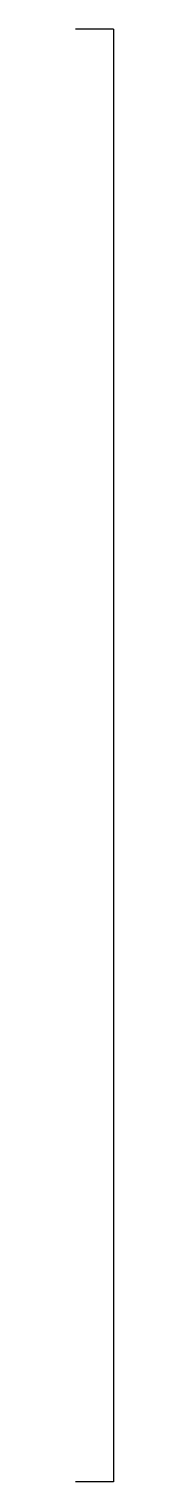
# Model space of a CAD drawing. Header units: metres. Extents: x 638.1 to 640.1, y 548.9 to 625.
import ezdxf

# ---------------------------------------------------------------- set-up
doc = ezdxf.new("R2010")
doc.units = ezdxf.units.M

msp = doc.modelspace()

# ---------------------------------------------------------------- linework, layer by layer
at = {"layer": 'FP-Stair'}
for points, elevation in [([(640.094, 625.042), (640.094, 548.913), (638.094, 548.913)], 1.513), ([(640.094, 625.042), (638.094, 625.042)], -0.492)]:
    msp.add_lwpolyline(points, dxfattribs=dict(at, elevation=elevation))

doc.saveas('drawing.dxf')
